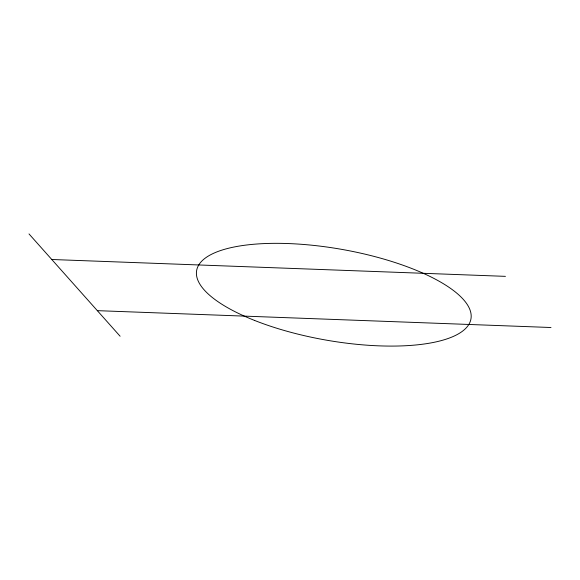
<?xml version="1.0" encoding="UTF-8"?>
<svg xmlns="http://www.w3.org/2000/svg" width="580" height="580" viewBox="0 0 580 580"><rect width="100%" height="100%" fill="white"/><g stroke="black" fill="none" stroke-linecap="round" stroke-linejoin="round"><path stroke-width="0.87" d="M51.779 259.499L505.441 276.356M97.331 310.655L551 327.512M29 233.921L120.111 336.233M254.635 320.457A139.272 46.03 10 0 0 470.626 320.341A139.272 46.03 10 0 0 276.123 243.332A139.272 46.03 10 0 0 254.635 320.457"/></g></svg>
